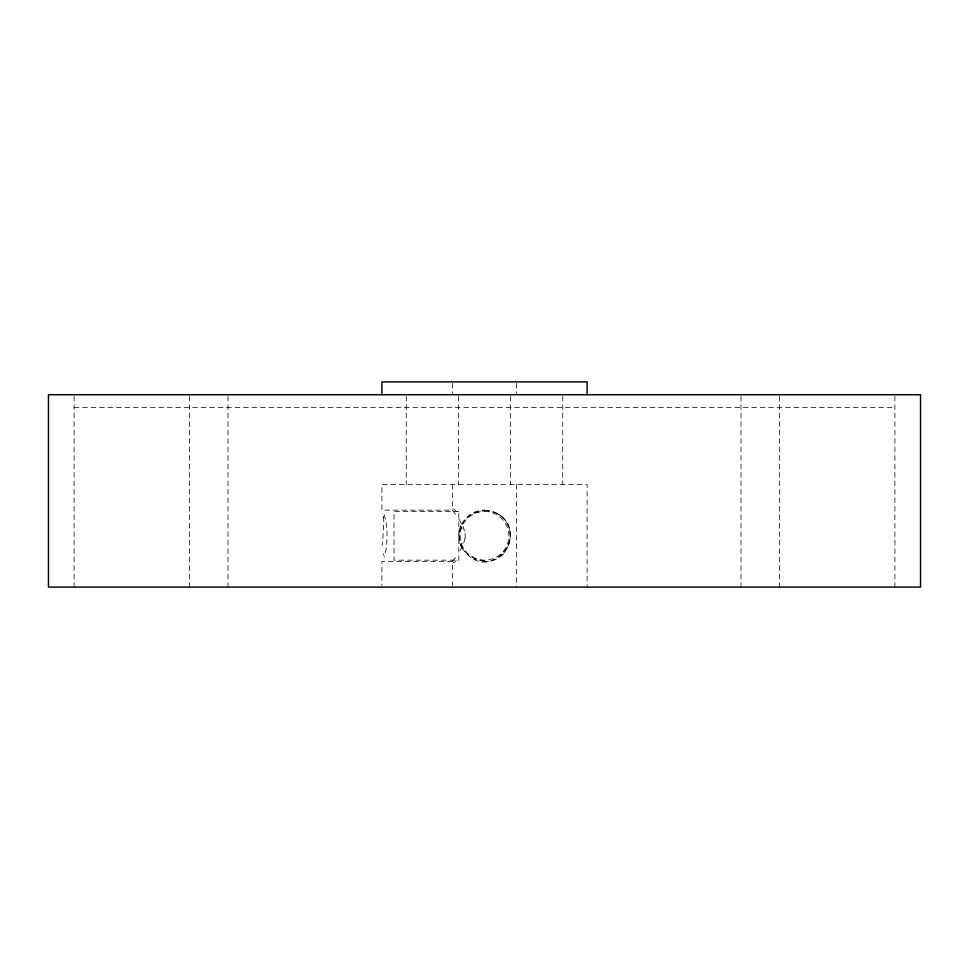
<?xml version="1.0" encoding="UTF-8"?>
<svg xmlns="http://www.w3.org/2000/svg" width="969" height="969" viewBox="0 0 969 969"><rect width="100%" height="100%" fill="white"/><g stroke="black" fill="none" stroke-linecap="round" stroke-linejoin="round"><path stroke-width="0.73" stroke-dasharray="4.84 3.63" d="M465.108 538.243L463.134 545.087L458.979 552.572M461.886 523.914C466.222 515.484 475.525 509.924 485.009 510.154M461.886 547.691C489.066 589.37 536.087 529.038 492.724 511.45M505.43 550.792C511.765 542.119 511.789 529.486 505.43 520.813M455.527 557.478L452.438 561.451L452.438 585.591M495.195 559.186L491.877 560.409M503.141 553.941L498.26 557.538M473.853 512.54L484.561 510.154M74.104 407.549L894.896 407.549M455.527 514.127L452.438 510.154L381.895 510.154L381.895 484.5L587.105 484.5L587.105 587.105M452.438 561.451L381.895 561.451L381.895 585.591M484.657 510.154L495.195 512.419M484.5 561.451L473.853 559.065M498.26 514.054L503.141 517.664M458.979 519.033L463.134 526.518L465.108 533.35M894.896 396.224L894.896 587.105M779.476 396.224L779.476 587.105M740.994 396.224L740.994 587.105M562.735 396.224L562.735 484.5M516.562 383.324L516.562 394.722M516.562 484.5L516.562 587.105M510.578 396.224L510.578 484.5M458.422 396.224L458.422 484.5M452.438 383.324L452.438 394.722M452.438 484.5L452.438 510.154M406.265 396.224L406.265 484.5M228.006 396.224L228.006 587.105M189.524 396.224L189.524 587.105M74.104 396.224L74.104 587.105M461.607 547.606A20.083 14.172 -90 0 1 461.607 523.999M503.044 517.761A25.436 24.552 -90 0 1 503.044 553.832M503.262 554.05A25.46 25.242 36.1 0 1 485.021 561.79M484.512 560.506A25.473 24.709 1.1 0 1 459.258 535.772A25.473 24.709 1.1 0 1 484.512 511.087M485.009 510.433A25.46 24.685 -1.2 0 1 502.996 517.797M384.051 514.454A25.436 6.529 -90 0 1 384.051 557.139M383.312 555.092A25.436 1.841 -83.9 0 1 383.361 553.59M383.676 516.719A25.436 2.544 -85.5 0 1 382.101 545.462M383.361 518.015A25.436 1.841 83.9 0 1 383.312 516.513M453.201 508.798A29.676 5.487 64.5 0 1 456.181 511.123M460.638 525.901A29.676 1.756 57.5 0 1 462.298 528.408M465.023 533.374A15.565 12.355 89.9 0 1 465.023 538.231M456.181 560.47A29.676 5.487 -64.5 0 1 453.201 562.807M462.298 543.197A29.676 1.756 -57.5 0 1 460.638 545.692M458.846 511.438L394.008 511.438L394.008 560.167L458.846 560.167L458.846 511.438M472.315 556.909A24.37 24.37 0 0 0 508.87 535.796A24.37 24.37 0 0 0 472.315 514.696A24.37 24.37 0 0 0 472.315 556.909"/><path stroke-width="1.45" d="M587.105 394.722L587.105 381.895L381.895 381.895L381.895 394.722M920.55 394.722L48.45 394.722L48.45 587.105L920.55 587.105L920.55 394.722"/></g></svg>
